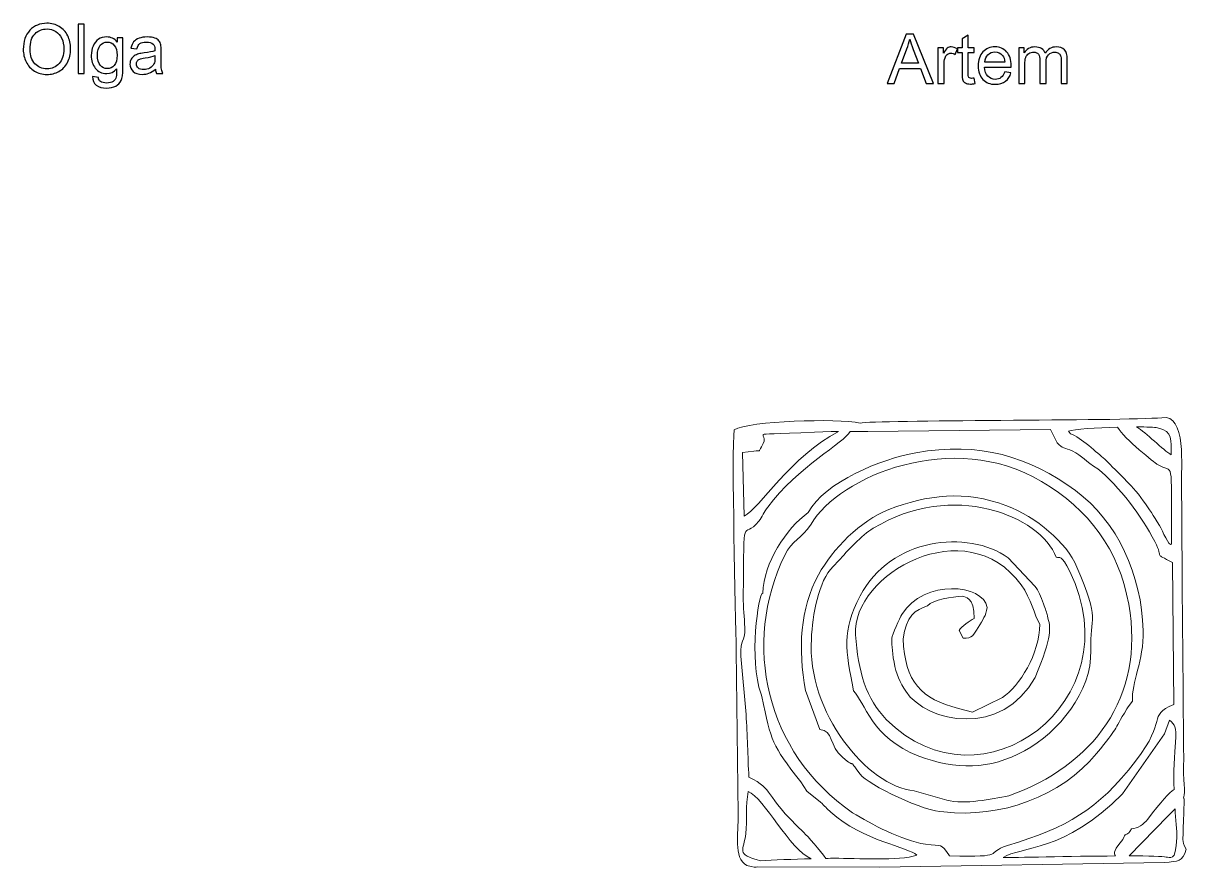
# Model space of a CAD drawing. Header units: millimetres. Extents: x -454 to -170, y -263 to 30.
# Drawn here: x -427.5 to -284.9, y -263.2 to -159.8 of the extents above; entities that cross this region are included whole.
import ezdxf

# ---------------------------------------------------------------- set-up
doc = ezdxf.new("R2010")
doc.units = ezdxf.units.MM
doc.header["$MEASUREMENT"] = 0
doc.layers.add('layer 1', color=7, linetype='Continuous')

msp = doc.modelspace()

# ---------------------------------------------------------------- linework, layer by layer
at = {"layer": 'layer 1', "color": 250}
for points, knots in [([(-427.4574, -162.9764), (-427.4574, -161.9716), (-427.1865, -161.1842), (-426.646, -160.6156), (-426.646, -160.6156), (-426.1055, -160.0469), (-425.4085, -159.7632), (-424.5533, -159.7632), (-424.5533, -159.7632), (-423.9931, -159.7632), (-423.4893, -159.8973), (-423.0392, -160.164), (-423.0392, -160.164), (-422.5905, -160.4307), (-422.2476, -160.8032), (-422.0119, -161.2816), (-422.0119, -161.2816), (-421.7762, -161.7586), (-421.6577, -162.3004), (-421.6577, -162.9058), (-421.6577, -162.9058), (-421.6577, -163.5196), (-421.7819, -164.07), (-422.0302, -164.554), (-422.0302, -164.554), (-422.2786, -165.0394), (-422.63, -165.4063), (-423.0843, -165.6547), (-423.0843, -165.6547), (-423.5401, -165.9044), (-424.0312, -166.0286), (-424.5576, -166.0286), (-424.5576, -166.0286), (-425.1291, -166.0286), (-425.6385, -165.8903), (-426.0886, -165.6151), (-426.0886, -165.6151), (-426.5374, -165.34), (-426.8788, -164.9646), (-427.1103, -164.4877), (-427.1103, -164.4877), (-427.3417, -164.0121), (-427.4574, -163.5083), (-427.4574, -162.9764)], [0, 0, 0, 0, 0.08333333, 0.08333333, 0.08333333, 0.08333333, 0.16666667, 0.16666667, 0.16666667, 0.16666667, 0.25, 0.25, 0.25, 0.25, 0.33333333, 0.33333333, 0.33333333, 0.33333333, 0.41666667, 0.41666667, 0.41666667, 0.41666667, 0.5, 0.5, 0.5, 0.5, 0.58333333, 0.58333333, 0.58333333, 0.58333333, 0.66666667, 0.66666667, 0.66666667, 0.66666667, 0.75, 0.75, 0.75, 0.75, 0.83333333, 0.83333333, 0.83333333, 0.83333333, 1, 1, 1, 1]), ([(-426.6277, -162.9905), (-426.6277, -163.72), (-426.4315, -164.2943), (-426.0392, -164.7134), (-426.0392, -164.7134), (-425.6469, -165.1325), (-425.1545, -165.3428), (-424.5618, -165.3428), (-424.5618, -165.3428), (-423.9578, -165.3428), (-423.4625, -165.1311), (-423.0716, -164.7078), (-423.0716, -164.7078), (-422.6822, -164.2845), (-422.4874, -163.6833), (-422.4874, -162.9044), (-422.4874, -162.9044), (-422.4874, -162.4119), (-422.5707, -161.9815), (-422.7372, -161.6146), (-422.7372, -161.6146), (-422.9037, -161.2477), (-423.1478, -160.9627), (-423.4682, -160.7609), (-423.4682, -160.7609), (-423.7899, -160.5591), (-424.1497, -160.4575), (-424.5491, -160.4575), (-424.5491, -160.4575), (-425.1164, -160.4575), (-425.6046, -160.6522), (-426.0138, -161.0417), (-426.0138, -161.0417), (-426.423, -161.4312), (-426.6277, -162.0803), (-426.6277, -162.9905)], [0, 0, 0, 0, 0.1, 0.1, 0.1, 0.1, 0.2, 0.2, 0.2, 0.2, 0.3, 0.3, 0.3, 0.3, 0.4, 0.4, 0.4, 0.4, 0.5, 0.5, 0.5, 0.5, 0.6, 0.6, 0.6, 0.6, 0.7, 0.7, 0.7, 0.7, 0.8, 0.8, 0.8, 0.8, 1, 1, 1, 1]), ([(-420.7362, -165.927), (-420.7362, -165.927), (-420.7362, -159.8648), (-420.7362, -159.8648), (-420.7362, -159.8648), (-420.7362, -159.8648), (-419.9912, -159.8648), (-419.9912, -159.8648), (-419.9912, -159.8648), (-419.9912, -159.8648), (-419.9912, -165.927), (-419.9912, -165.927), (-419.9912, -165.927), (-419.9912, -165.927), (-420.7362, -165.927), (-420.7362, -165.927)], [0, 0, 0, 0, 0.2, 0.2, 0.2, 0.2, 0.4, 0.4, 0.4, 0.4, 0.6, 0.6, 0.6, 0.6, 1, 1, 1, 1]), ([(-321.5655, -167.1462), (-321.5655, -167.1462), (-319.24, -161.084), (-319.24, -161.084), (-319.24, -161.084), (-319.24, -161.084), (-318.358, -161.084), (-318.358, -161.084), (-318.358, -161.084), (-318.358, -161.084), (-315.89, -167.1462), (-315.89, -167.1462), (-315.89, -167.1462), (-315.89, -167.1462), (-316.803, -167.1462), (-316.803, -167.1462), (-316.803, -167.1462), (-316.803, -167.1462), (-317.5043, -165.3089), (-317.5043, -165.3089), (-317.5043, -165.3089), (-317.5043, -165.3089), (-320.057, -165.3089), (-320.057, -165.3089), (-320.057, -165.3089), (-320.057, -165.3089), (-320.7146, -167.1462), (-320.7146, -167.1462), (-320.7146, -167.1462), (-320.7146, -167.1462), (-321.5655, -167.1462), (-321.5655, -167.1462)], [0, 0, 0, 0, 0.11111111, 0.11111111, 0.11111111, 0.11111111, 0.22222222, 0.22222222, 0.22222222, 0.22222222, 0.33333333, 0.33333333, 0.33333333, 0.33333333, 0.44444444, 0.44444444, 0.44444444, 0.44444444, 0.55555556, 0.55555556, 0.55555556, 0.55555556, 0.66666667, 0.66666667, 0.66666667, 0.66666667, 0.77777778, 0.77777778, 0.77777778, 0.77777778, 1, 1, 1, 1]), ([(-418.9752, -166.2911), (-418.9752, -166.2911), (-418.2555, -166.3927), (-418.2555, -166.3927), (-418.2555, -166.3927), (-418.2259, -166.6156), (-418.1412, -166.7779), (-418.0029, -166.8809), (-418.0029, -166.8809), (-417.8181, -167.0178), (-417.5655, -167.0869), (-417.2451, -167.0869), (-417.2451, -167.0869), (-416.9008, -167.0869), (-416.6341, -167.0178), (-416.4465, -166.8809), (-416.4465, -166.8809), (-416.2588, -166.744), (-416.1318, -166.5507), (-416.0655, -166.3038), (-416.0655, -166.3038), (-416.0274, -166.1528), (-416.009, -165.8353), (-416.0118, -165.3513), (-416.0118, -165.3513), (-416.3378, -165.7351), (-416.7428, -165.927), (-417.2282, -165.927), (-417.2282, -165.927), (-417.8322, -165.927), (-418.3007, -165.7097), (-418.6309, -165.2737), (-418.6309, -165.2737), (-418.9625, -164.839), (-419.1276, -164.3169), (-419.1276, -163.7087), (-419.1276, -163.7087), (-419.1276, -163.2896), (-419.0514, -162.903), (-418.9004, -162.5488), (-418.9004, -162.5488), (-418.7494, -162.1946), (-418.5293, -161.9223), (-418.2414, -161.7289), (-418.2414, -161.7289), (-417.9535, -161.5356), (-417.6149, -161.4396), (-417.2254, -161.4396), (-417.2254, -161.4396), (-416.7075, -161.4396), (-416.2799, -161.6513), (-415.9441, -162.0747), (-415.9441, -162.0747), (-415.9441, -162.0747), (-415.9441, -161.5328), (-415.9441, -161.5328), (-415.9441, -161.5328), (-415.9441, -161.5328), (-415.2583, -161.5328), (-415.2583, -161.5328), (-415.2583, -161.5328), (-415.2583, -161.5328), (-415.2583, -165.3273), (-415.2583, -165.3273), (-415.2583, -165.3273), (-415.2583, -166.0117), (-415.3274, -166.4957), (-415.4671, -166.7807), (-415.4671, -166.7807), (-415.6054, -167.0658), (-415.827, -167.2915), (-416.1275, -167.4567), (-416.1275, -167.4567), (-416.4295, -167.6218), (-416.8006, -167.705), (-417.2409, -167.705), (-417.2409, -167.705), (-417.7644, -167.705), (-418.1864, -167.5879), (-418.5081, -167.3522), (-418.5081, -167.3522), (-418.8312, -167.118), (-418.9865, -166.7638), (-418.9752, -166.2911)], [0, 0, 0, 0, 0.04545455, 0.04545455, 0.04545455, 0.04545455, 0.09090909, 0.09090909, 0.09090909, 0.09090909, 0.13636364, 0.13636364, 0.13636364, 0.13636364, 0.18181818, 0.18181818, 0.18181818, 0.18181818, 0.22727273, 0.22727273, 0.22727273, 0.22727273, 0.27272727, 0.27272727, 0.27272727, 0.27272727, 0.31818182, 0.31818182, 0.31818182, 0.31818182, 0.36363636, 0.36363636, 0.36363636, 0.36363636, 0.40909091, 0.40909091, 0.40909091, 0.40909091, 0.45454545, 0.45454545, 0.45454545, 0.45454545, 0.5, 0.5, 0.5, 0.5, 0.54545455, 0.54545455, 0.54545455, 0.54545455, 0.59090909, 0.59090909, 0.59090909, 0.59090909, 0.63636364, 0.63636364, 0.63636364, 0.63636364, 0.68181818, 0.68181818, 0.68181818, 0.68181818, 0.72727273, 0.72727273, 0.72727273, 0.72727273, 0.77272727, 0.77272727, 0.77272727, 0.77272727, 0.81818182, 0.81818182, 0.81818182, 0.81818182, 0.86363636, 0.86363636, 0.86363636, 0.86363636, 0.90909091, 0.90909091, 0.90909091, 0.90909091, 1, 1, 1, 1]), ([(-418.3656, -163.6551), (-418.3656, -164.2294), (-418.2513, -164.6485), (-418.0227, -164.9124), (-418.0227, -164.9124), (-417.7927, -165.1763), (-417.5062, -165.3089), (-417.1619, -165.3089), (-417.1619, -165.3089), (-416.819, -165.3089), (-416.5325, -165.1777), (-416.2997, -164.9152), (-416.2997, -164.9152), (-416.0683, -164.6528), (-415.9526, -164.2407), (-415.9526, -163.6791), (-415.9526, -163.6791), (-415.9526, -163.1429), (-416.0725, -162.7379), (-416.311, -162.4655), (-416.311, -162.4655), (-416.5495, -162.1932), (-416.8373, -162.0577), (-417.1732, -162.0577), (-417.1732, -162.0577), (-417.5048, -162.0577), (-417.7856, -162.1918), (-418.0184, -162.4599), (-418.0184, -162.4599), (-418.2499, -162.728), (-418.3656, -163.1259), (-418.3656, -163.6551)], [0, 0, 0, 0, 0.11111111, 0.11111111, 0.11111111, 0.11111111, 0.22222222, 0.22222222, 0.22222222, 0.22222222, 0.33333333, 0.33333333, 0.33333333, 0.33333333, 0.44444444, 0.44444444, 0.44444444, 0.44444444, 0.55555556, 0.55555556, 0.55555556, 0.55555556, 0.66666667, 0.66666667, 0.66666667, 0.66666667, 0.77777778, 0.77777778, 0.77777778, 0.77777778, 1, 1, 1, 1]), ([(-411.2592, -165.3767), (-411.5358, -165.6123), (-411.8025, -165.7774), (-412.0579, -165.8748), (-412.0579, -165.8748), (-412.3133, -165.9722), (-412.587, -166.0201), (-412.8806, -166.0201), (-412.8806, -166.0201), (-413.3632, -166.0201), (-413.7343, -165.903), (-413.9939, -165.6674), (-413.9939, -165.6674), (-414.2536, -165.4331), (-414.3834, -165.1325), (-414.3834, -164.7671), (-414.3834, -164.7671), (-414.3834, -164.5526), (-414.334, -164.3564), (-414.2366, -164.1786), (-414.2366, -164.1786), (-414.1379, -164.0008), (-414.0095, -163.8597), (-413.8514, -163.7525), (-413.8514, -163.7525), (-413.692, -163.6452), (-413.5142, -163.5634), (-413.3152, -163.5083), (-413.3152, -163.5083), (-413.1684, -163.4702), (-412.9469, -163.4336), (-412.652, -163.3969), (-412.652, -163.3969), (-412.0508, -163.3263), (-411.6063, -163.2402), (-411.3227, -163.1415), (-411.3227, -163.1415), (-411.3199, -163.0399), (-411.3185, -162.9749), (-411.3185, -162.9481), (-411.3185, -162.9481), (-411.3185, -162.6462), (-411.389, -162.4331), (-411.5301, -162.3089), (-411.5301, -162.3089), (-411.7206, -162.141), (-412.0043, -162.0577), (-412.3796, -162.0577), (-412.3796, -162.0577), (-412.731, -162.0577), (-412.9906, -162.1198), (-413.1571, -162.2426), (-413.1571, -162.2426), (-413.3251, -162.3653), (-413.4478, -162.5827), (-413.5283, -162.8959), (-413.5283, -162.8959), (-413.5283, -162.8959), (-414.2564, -162.7943), (-414.2564, -162.7943), (-414.2564, -162.7943), (-414.1901, -162.4825), (-414.0814, -162.2299), (-413.929, -162.038), (-413.929, -162.038), (-413.7766, -161.8461), (-413.5565, -161.6993), (-413.2686, -161.5949), (-413.2686, -161.5949), (-412.9822, -161.4919), (-412.6477, -161.4396), (-412.2695, -161.4396), (-412.2695, -161.4396), (-411.8942, -161.4396), (-411.588, -161.4834), (-411.3523, -161.5723), (-411.3523, -161.5723), (-411.1181, -161.6612), (-410.9445, -161.7713), (-410.8344, -161.9053), (-410.8344, -161.9053), (-410.7244, -162.0394), (-410.6468, -162.2087), (-410.6016, -162.4133), (-410.6016, -162.4133), (-410.5776, -162.5403), (-410.5649, -162.7689), (-410.5649, -163.0977), (-410.5649, -163.0977), (-410.5649, -163.0977), (-410.5649, -164.0855), (-410.5649, -164.0855), (-410.5649, -164.0855), (-410.5649, -164.7755), (-410.5494, -165.2116), (-410.5184, -165.3964), (-410.5184, -165.3964), (-410.4887, -165.5813), (-410.4266, -165.7577), (-410.3363, -165.927), (-410.3363, -165.927), (-410.3363, -165.927), (-411.1153, -165.927), (-411.1153, -165.927), (-411.1153, -165.927), (-411.19, -165.7704), (-411.238, -165.5869), (-411.2592, -165.3767)], [0, 0, 0, 0, 0.03571429, 0.03571429, 0.03571429, 0.03571429, 0.07142857, 0.07142857, 0.07142857, 0.07142857, 0.10714286, 0.10714286, 0.10714286, 0.10714286, 0.14285714, 0.14285714, 0.14285714, 0.14285714, 0.17857143, 0.17857143, 0.17857143, 0.17857143, 0.21428571, 0.21428571, 0.21428571, 0.21428571, 0.25, 0.25, 0.25, 0.25, 0.28571429, 0.28571429, 0.28571429, 0.28571429, 0.32142857, 0.32142857, 0.32142857, 0.32142857, 0.35714286, 0.35714286, 0.35714286, 0.35714286, 0.39285714, 0.39285714, 0.39285714, 0.39285714, 0.42857143, 0.42857143, 0.42857143, 0.42857143, 0.46428571, 0.46428571, 0.46428571, 0.46428571, 0.5, 0.5, 0.5, 0.5, 0.53571429, 0.53571429, 0.53571429, 0.53571429, 0.57142857, 0.57142857, 0.57142857, 0.57142857, 0.60714286, 0.60714286, 0.60714286, 0.60714286, 0.64285714, 0.64285714, 0.64285714, 0.64285714, 0.67857143, 0.67857143, 0.67857143, 0.67857143, 0.71428571, 0.71428571, 0.71428571, 0.71428571, 0.75, 0.75, 0.75, 0.75, 0.78571429, 0.78571429, 0.78571429, 0.78571429, 0.82142857, 0.82142857, 0.82142857, 0.82142857, 0.85714286, 0.85714286, 0.85714286, 0.85714286, 0.89285714, 0.89285714, 0.89285714, 0.89285714, 0.92857143, 0.92857143, 0.92857143, 0.92857143, 1, 1, 1, 1]), ([(-319.8214, -164.657), (-319.8214, -164.657), (-317.7555, -164.657), (-317.7555, -164.657), (-317.7555, -164.657), (-317.7555, -164.657), (-318.3877, -162.9764), (-318.3877, -162.9764), (-318.3877, -162.9764), (-318.5782, -162.4655), (-318.7221, -162.0436), (-318.8223, -161.7106), (-318.8223, -161.7106), (-318.9055, -162.1057), (-319.017, -162.4937), (-319.1567, -162.8776), (-319.1567, -162.8776), (-319.1567, -162.8776), (-319.8214, -164.657), (-319.8214, -164.657)], [0, 0, 0, 0, 0.16666667, 0.16666667, 0.16666667, 0.16666667, 0.33333333, 0.33333333, 0.33333333, 0.33333333, 0.5, 0.5, 0.5, 0.5, 0.66666667, 0.66666667, 0.66666667, 0.66666667, 1, 1, 1, 1]), ([(-310.9102, -166.4816), (-310.9102, -166.4816), (-310.8086, -167.1391), (-310.8086, -167.1391), (-310.8086, -167.1391), (-311.0174, -167.1829), (-311.2051, -167.2055), (-311.3688, -167.2055), (-311.3688, -167.2055), (-311.6383, -167.2055), (-311.8471, -167.1631), (-311.9967, -167.0771), (-311.9967, -167.0771), (-312.1449, -166.991), (-312.2493, -166.8795), (-312.31, -166.7398), (-312.31, -166.7398), (-312.3707, -166.6001), (-312.4003, -166.3066), (-312.4003, -165.8593), (-312.4003, -165.8593), (-312.4003, -165.8593), (-312.4003, -163.3277), (-312.4003, -163.3277), (-312.4003, -163.3277), (-312.4003, -163.3277), (-312.9506, -163.3277), (-312.9506, -163.3277), (-312.9506, -163.3277), (-312.9506, -163.3277), (-312.9506, -162.752), (-312.9506, -162.752), (-312.9506, -162.752), (-312.9506, -162.752), (-312.4003, -162.752), (-312.4003, -162.752), (-312.4003, -162.752), (-312.4003, -162.752), (-312.4003, -161.6654), (-312.4003, -161.6654), (-312.4003, -161.6654), (-312.4003, -161.6654), (-311.6552, -161.2181), (-311.6552, -161.2181), (-311.6552, -161.2181), (-311.6552, -161.2181), (-311.6552, -162.752), (-311.6552, -162.752), (-311.6552, -162.752), (-311.6552, -162.752), (-310.9102, -162.752), (-310.9102, -162.752), (-310.9102, -162.752), (-310.9102, -162.752), (-310.9102, -163.3277), (-310.9102, -163.3277), (-310.9102, -163.3277), (-310.9102, -163.3277), (-311.6552, -163.3277), (-311.6552, -163.3277), (-311.6552, -163.3277), (-311.6552, -163.3277), (-311.6552, -165.9016), (-311.6552, -165.9016), (-311.6552, -165.9016), (-311.6552, -166.1147), (-311.6425, -166.2516), (-311.6157, -166.3122), (-311.6157, -166.3122), (-311.5903, -166.3729), (-311.548, -166.4209), (-311.4887, -166.4576), (-311.4887, -166.4576), (-311.4294, -166.4929), (-311.3448, -166.5112), (-311.2347, -166.5112), (-311.2347, -166.5112), (-311.1529, -166.5112), (-311.0442, -166.5013), (-310.9102, -166.4816)], [0, 0, 0, 0, 0.04761905, 0.04761905, 0.04761905, 0.04761905, 0.0952381, 0.0952381, 0.0952381, 0.0952381, 0.14285714, 0.14285714, 0.14285714, 0.14285714, 0.19047619, 0.19047619, 0.19047619, 0.19047619, 0.23809524, 0.23809524, 0.23809524, 0.23809524, 0.28571429, 0.28571429, 0.28571429, 0.28571429, 0.33333333, 0.33333333, 0.33333333, 0.33333333, 0.38095238, 0.38095238, 0.38095238, 0.38095238, 0.42857143, 0.42857143, 0.42857143, 0.42857143, 0.47619048, 0.47619048, 0.47619048, 0.47619048, 0.52380952, 0.52380952, 0.52380952, 0.52380952, 0.57142857, 0.57142857, 0.57142857, 0.57142857, 0.61904762, 0.61904762, 0.61904762, 0.61904762, 0.66666667, 0.66666667, 0.66666667, 0.66666667, 0.71428571, 0.71428571, 0.71428571, 0.71428571, 0.76190476, 0.76190476, 0.76190476, 0.76190476, 0.80952381, 0.80952381, 0.80952381, 0.80952381, 0.85714286, 0.85714286, 0.85714286, 0.85714286, 0.9047619, 0.9047619, 0.9047619, 0.9047619, 1, 1, 1, 1]), ([(-411.3185, -163.7257), (-411.5894, -163.8357), (-411.9958, -163.9289), (-412.5377, -164.0051), (-412.5377, -164.0051), (-412.8453, -164.0488), (-413.0626, -164.0982), (-413.1896, -164.1532), (-413.1896, -164.1532), (-413.3166, -164.2083), (-413.414, -164.2887), (-413.4831, -164.3931), (-413.4831, -164.3931), (-413.5523, -164.4989), (-413.5875, -164.6161), (-413.5875, -164.7459), (-413.5875, -164.7459), (-413.5875, -164.942), (-413.5127, -165.1071), (-413.3618, -165.2384), (-413.3618, -165.2384), (-413.2108, -165.3696), (-412.9906, -165.4359), (-412.7013, -165.4359), (-412.7013, -165.4359), (-412.4149, -165.4359), (-412.1595, -165.3738), (-411.9351, -165.2483), (-411.9351, -165.2483), (-411.7122, -165.1241), (-411.5471, -164.9533), (-411.4426, -164.7374), (-411.4426, -164.7374), (-411.3622, -164.5695), (-411.3227, -164.3226), (-411.3227, -163.9966), (-411.3227, -163.9966), (-411.3227, -163.9966), (-411.3185, -163.7257), (-411.3185, -163.7257)], [0, 0, 0, 0, 0.09090909, 0.09090909, 0.09090909, 0.09090909, 0.18181818, 0.18181818, 0.18181818, 0.18181818, 0.27272727, 0.27272727, 0.27272727, 0.27272727, 0.36363636, 0.36363636, 0.36363636, 0.36363636, 0.45454545, 0.45454545, 0.45454545, 0.45454545, 0.54545455, 0.54545455, 0.54545455, 0.54545455, 0.63636364, 0.63636364, 0.63636364, 0.63636364, 0.72727273, 0.72727273, 0.72727273, 0.72727273, 0.81818182, 0.81818182, 0.81818182, 0.81818182, 1, 1, 1, 1]), ([(-315.3552, -167.1462), (-315.3552, -167.1462), (-315.3552, -162.752), (-315.3552, -162.752), (-315.3552, -162.752), (-315.3552, -162.752), (-314.6863, -162.752), (-314.6863, -162.752), (-314.6863, -162.752), (-314.6863, -162.752), (-314.6863, -163.4251), (-314.6863, -163.4251), (-314.6863, -163.4251), (-314.5156, -163.1132), (-314.3575, -162.9072), (-314.2122, -162.8084), (-314.2122, -162.8084), (-314.0668, -162.7082), (-313.9074, -162.6588), (-313.7338, -162.6588), (-313.7338, -162.6588), (-313.4826, -162.6588), (-313.2272, -162.7379), (-312.9676, -162.8945), (-312.9676, -162.8945), (-312.9676, -162.8945), (-313.2328, -163.5817), (-313.2328, -163.5817), (-313.2328, -163.5817), (-313.4135, -163.4801), (-313.5941, -163.4293), (-313.7747, -163.4293), (-313.7747, -163.4293), (-313.937, -163.4293), (-314.0823, -163.4787), (-314.2107, -163.5761), (-314.2107, -163.5761), (-314.3392, -163.6734), (-314.4309, -163.8089), (-314.4859, -163.9825), (-314.4859, -163.9825), (-314.5692, -164.2464), (-314.6101, -164.5356), (-314.6101, -164.8503), (-314.6101, -164.8503), (-314.6101, -164.8503), (-314.6101, -167.1462), (-314.6101, -167.1462), (-314.6101, -167.1462), (-314.6101, -167.1462), (-315.3552, -167.1462), (-315.3552, -167.1462)], [0, 0, 0, 0, 0.07142857, 0.07142857, 0.07142857, 0.07142857, 0.14285714, 0.14285714, 0.14285714, 0.14285714, 0.21428571, 0.21428571, 0.21428571, 0.21428571, 0.28571429, 0.28571429, 0.28571429, 0.28571429, 0.35714286, 0.35714286, 0.35714286, 0.35714286, 0.42857143, 0.42857143, 0.42857143, 0.42857143, 0.5, 0.5, 0.5, 0.5, 0.57142857, 0.57142857, 0.57142857, 0.57142857, 0.64285714, 0.64285714, 0.64285714, 0.64285714, 0.71428571, 0.71428571, 0.71428571, 0.71428571, 0.78571429, 0.78571429, 0.78571429, 0.78571429, 0.85714286, 0.85714286, 0.85714286, 0.85714286, 1, 1, 1, 1]), ([(-307.1778, -165.7238), (-307.1778, -165.7238), (-306.4073, -165.8254), (-306.4073, -165.8254), (-306.4073, -165.8254), (-306.5273, -166.2727), (-306.7516, -166.6213), (-307.079, -166.8682), (-307.079, -166.8682), (-307.4064, -167.1152), (-307.8241, -167.2393), (-308.3335, -167.2393), (-308.3335, -167.2393), (-308.9741, -167.2393), (-309.4821, -167.0418), (-309.8575, -166.6467), (-309.8575, -166.6467), (-310.2329, -166.253), (-310.4205, -165.6984), (-310.4205, -164.9858), (-310.4205, -164.9858), (-310.4205, -164.2492), (-310.2314, -163.6763), (-309.8519, -163.2699), (-309.8519, -163.2699), (-309.4723, -162.862), (-308.9798, -162.6588), (-308.3744, -162.6588), (-308.3744, -162.6588), (-307.7888, -162.6588), (-307.3104, -162.8578), (-306.9393, -163.2572), (-306.9393, -163.2572), (-306.5682, -163.6565), (-306.3819, -164.2181), (-306.3819, -164.942), (-306.3819, -164.942), (-306.3819, -164.9858), (-306.3833, -165.0521), (-306.3861, -165.1396), (-306.3861, -165.1396), (-306.3861, -165.1396), (-309.6585, -165.1396), (-309.6585, -165.1396), (-309.6585, -165.1396), (-309.6303, -165.6208), (-309.4948, -165.9905), (-309.2493, -166.2459), (-309.2493, -166.2459), (-309.0052, -166.5013), (-308.699, -166.6297), (-308.3335, -166.6297), (-308.3335, -166.6297), (-308.0611, -166.6297), (-307.8283, -166.5578), (-307.6364, -166.4138), (-307.6364, -166.4138), (-307.4431, -166.2699), (-307.2907, -166.0399), (-307.1778, -165.7238)], [0, 0, 0, 0, 0.0625, 0.0625, 0.0625, 0.0625, 0.125, 0.125, 0.125, 0.125, 0.1875, 0.1875, 0.1875, 0.1875, 0.25, 0.25, 0.25, 0.25, 0.3125, 0.3125, 0.3125, 0.3125, 0.375, 0.375, 0.375, 0.375, 0.4375, 0.4375, 0.4375, 0.4375, 0.5, 0.5, 0.5, 0.5, 0.5625, 0.5625, 0.5625, 0.5625, 0.625, 0.625, 0.625, 0.625, 0.6875, 0.6875, 0.6875, 0.6875, 0.75, 0.75, 0.75, 0.75, 0.8125, 0.8125, 0.8125, 0.8125, 0.875, 0.875, 0.875, 0.875, 1, 1, 1, 1]), ([(-309.6162, -164.53), (-309.6162, -164.53), (-307.1693, -164.53), (-307.1693, -164.53), (-307.1693, -164.53), (-307.2018, -164.1603), (-307.2963, -163.8837), (-307.4501, -163.6988), (-307.4501, -163.6988), (-307.6858, -163.4124), (-307.9934, -163.2685), (-308.3702, -163.2685), (-308.3702, -163.2685), (-308.7117, -163.2685), (-308.9981, -163.3828), (-309.231, -163.6114), (-309.231, -163.6114), (-309.4624, -163.84), (-309.5908, -164.1462), (-309.6162, -164.53)], [0, 0, 0, 0, 0.16666667, 0.16666667, 0.16666667, 0.16666667, 0.33333333, 0.33333333, 0.33333333, 0.33333333, 0.5, 0.5, 0.5, 0.5, 0.66666667, 0.66666667, 0.66666667, 0.66666667, 1, 1, 1, 1]), ([(-305.4661, -167.1462), (-305.4661, -167.1462), (-305.4661, -162.752), (-305.4661, -162.752), (-305.4661, -162.752), (-305.4661, -162.752), (-304.7972, -162.752), (-304.7972, -162.752), (-304.7972, -162.752), (-304.7972, -162.752), (-304.7972, -163.3729), (-304.7972, -163.3729), (-304.7972, -163.3729), (-304.6604, -163.1584), (-304.4769, -162.9848), (-304.2483, -162.855), (-304.2483, -162.855), (-304.0197, -162.7238), (-303.7601, -162.6588), (-303.468, -162.6588), (-303.468, -162.6588), (-303.1434, -162.6588), (-302.8767, -162.7266), (-302.6693, -162.8606), (-302.6693, -162.8606), (-302.4618, -162.9961), (-302.3151, -163.1838), (-302.2304, -163.4265), (-302.2304, -163.4265), (-301.8805, -162.9143), (-301.4275, -162.6588), (-300.8687, -162.6588), (-300.8687, -162.6588), (-300.4312, -162.6588), (-300.094, -162.7788), (-299.8597, -163.0201), (-299.8597, -163.0201), (-299.6241, -163.2614), (-299.5055, -163.6325), (-299.5055, -164.1335), (-299.5055, -164.1335), (-299.5055, -164.1335), (-299.5055, -167.1462), (-299.5055, -167.1462), (-299.5055, -167.1462), (-299.5055, -167.1462), (-300.2506, -167.1462), (-300.2506, -167.1462), (-300.2506, -167.1462), (-300.2506, -167.1462), (-300.2506, -164.3804), (-300.2506, -164.3804), (-300.2506, -164.3804), (-300.2506, -164.0841), (-300.276, -163.8696), (-300.324, -163.7384), (-300.324, -163.7384), (-300.372, -163.6071), (-300.4595, -163.5027), (-300.5879, -163.4223), (-300.5879, -163.4223), (-300.7149, -163.3418), (-300.8644, -163.3023), (-301.0352, -163.3023), (-301.0352, -163.3023), (-301.3456, -163.3023), (-301.6025, -163.4053), (-301.8071, -163.6099), (-301.8071, -163.6099), (-302.0117, -163.816), (-302.1133, -164.1448), (-302.1133, -164.5963), (-302.1133, -164.5963), (-302.1133, -164.5963), (-302.1133, -167.1462), (-302.1133, -167.1462), (-302.1133, -167.1462), (-302.1133, -167.1462), (-302.8584, -167.1462), (-302.8584, -167.1462), (-302.8584, -167.1462), (-302.8584, -167.1462), (-302.8584, -164.2943), (-302.8584, -164.2943), (-302.8584, -164.2943), (-302.8584, -163.9641), (-302.919, -163.7158), (-303.0404, -163.5507), (-303.0404, -163.5507), (-303.1617, -163.3856), (-303.3607, -163.3023), (-303.6359, -163.3023), (-303.6359, -163.3023), (-303.8447, -163.3023), (-304.038, -163.3574), (-304.2158, -163.4674), (-304.2158, -163.4674), (-304.3936, -163.5775), (-304.5221, -163.7384), (-304.6025, -163.9514), (-304.6025, -163.9514), (-304.6815, -164.1631), (-304.721, -164.4693), (-304.721, -164.8687), (-304.721, -164.8687), (-304.721, -164.8687), (-304.721, -167.1462), (-304.721, -167.1462), (-304.721, -167.1462), (-304.721, -167.1462), (-305.4661, -167.1462), (-305.4661, -167.1462)], [0, 0, 0, 0, 0.03448276, 0.03448276, 0.03448276, 0.03448276, 0.06896552, 0.06896552, 0.06896552, 0.06896552, 0.10344828, 0.10344828, 0.10344828, 0.10344828, 0.13793103, 0.13793103, 0.13793103, 0.13793103, 0.17241379, 0.17241379, 0.17241379, 0.17241379, 0.20689655, 0.20689655, 0.20689655, 0.20689655, 0.24137931, 0.24137931, 0.24137931, 0.24137931, 0.27586207, 0.27586207, 0.27586207, 0.27586207, 0.31034483, 0.31034483, 0.31034483, 0.31034483, 0.34482759, 0.34482759, 0.34482759, 0.34482759, 0.37931034, 0.37931034, 0.37931034, 0.37931034, 0.4137931, 0.4137931, 0.4137931, 0.4137931, 0.44827586, 0.44827586, 0.44827586, 0.44827586, 0.48275862, 0.48275862, 0.48275862, 0.48275862, 0.51724138, 0.51724138, 0.51724138, 0.51724138, 0.55172414, 0.55172414, 0.55172414, 0.55172414, 0.5862069, 0.5862069, 0.5862069, 0.5862069, 0.62068966, 0.62068966, 0.62068966, 0.62068966, 0.65517241, 0.65517241, 0.65517241, 0.65517241, 0.68965517, 0.68965517, 0.68965517, 0.68965517, 0.72413793, 0.72413793, 0.72413793, 0.72413793, 0.75862069, 0.75862069, 0.75862069, 0.75862069, 0.79310345, 0.79310345, 0.79310345, 0.79310345, 0.82758621, 0.82758621, 0.82758621, 0.82758621, 0.86206897, 0.86206897, 0.86206897, 0.86206897, 0.89655172, 0.89655172, 0.89655172, 0.89655172, 0.93103448, 0.93103448, 0.93103448, 0.93103448, 1, 1, 1, 1])]:
    msp.add_open_spline(points, degree=3, knots=knots, dxfattribs=at)
at = {"layer": 'layer 1', "color": 250, "lineweight": 9}
for points, knots in [([(-285.2565, -254.6446), (-284.9259, -253.8208), (-285.3741, -252.6922), (-285.2433, -249.812), (-285.2433, -249.812), (-285.2988, -242.3556), (-285.3768, -234.9047), (-285.4347, -227.4525), (-285.4347, -227.4525), (-285.4632, -223.7964), (-285.4436, -220.1451), (-285.5168, -216.5487), (-285.5168, -216.5487), (-285.5631, -214.2739), (-284.8708, -207.472), (-287.9272, -208.0812), (-287.9272, -208.0812), (-292.9688, -208.4825), (-323.196, -208.3247), (-324.8973, -208.7477), (-324.8973, -208.7477), (-327.7557, -208.1203), (-338.4748, -208.4694), (-340.3439, -209.5551), (-340.3439, -209.5551), (-340.6597, -212.239), (-340.1563, -232.2375), (-340.0922, -236.6027), (-340.0922, -236.6027), (-340.0922, -236.6027), (-339.8453, -256.6626), (-339.8453, -256.6626), (-339.8453, -256.6626), (-339.7807, -259.0417), (-340.4872, -261.9304), (-338.7957, -262.9194), (-338.7957, -262.9194), (-337.9297, -263.0928), (-337.6778, -263.1991), (-337.5009, -263.105)], [0, 0, 0, 0, 0.09090909, 0.09090909, 0.09090909, 0.09090909, 0.18181818, 0.18181818, 0.18181818, 0.18181818, 0.27272727, 0.27272727, 0.27272727, 0.27272727, 0.36363636, 0.36363636, 0.36363636, 0.36363636, 0.45454545, 0.45454545, 0.45454545, 0.45454545, 0.54545455, 0.54545455, 0.54545455, 0.54545455, 0.63636364, 0.63636364, 0.63636364, 0.63636364, 0.72727273, 0.72727273, 0.72727273, 0.72727273, 0.81818182, 0.81818182, 0.81818182, 0.81818182, 1, 1, 1, 1]), ([(-327.5315, -209.7538), (-333.4396, -212.8253), (-337.195, -219.1838), (-339.1159, -220.1245), (-339.1159, -220.1245), (-339.1159, -220.1245), (-339.3224, -212.3196), (-339.3224, -212.3196), (-339.3224, -212.3196), (-339.3224, -212.3196), (-337.9158, -212.1593), (-337.9158, -212.1593), (-337.9158, -212.1593), (-337.0354, -212.0182), (-337.4313, -212.3583), (-336.9692, -211.638), (-336.9692, -211.638), (-335.5167, -209.3737), (-340.4335, -210.4394), (-328.4281, -209.7482), (-328.4281, -209.7482), (-328.4281, -209.7482), (-327.5316, -209.7539), (-327.5316, -209.7539)], [0, 0, 0, 0, 0.14285714, 0.14285714, 0.14285714, 0.14285714, 0.28571429, 0.28571429, 0.28571429, 0.28571429, 0.42857143, 0.42857143, 0.42857143, 0.42857143, 0.57142857, 0.57142857, 0.57142857, 0.57142857, 0.71428571, 0.71428571, 0.71428571, 0.71428571, 1, 1, 1, 1]), ([(-326.1138, -209.7628), (-326.1138, -209.7628), (-323.9626, -209.7763), (-323.9626, -209.7763), (-323.9626, -209.7763), (-323.9626, -209.7763), (-301.5633, -209.5116), (-301.5633, -209.5116), (-301.5633, -209.5116), (-301.5633, -209.5116), (-300.7322, -211.1737), (-300.7322, -211.1737), (-300.7322, -211.1737), (-300.142, -211.9011), (-299.7557, -211.7486), (-298.905, -212.1422), (-298.905, -212.1422), (-297.5836, -212.7537), (-297.3872, -213.4349), (-295.7476, -214.3344), (-295.7476, -214.3344), (-293.1911, -216.4685), (-290.3262, -220.1803), (-288.7883, -223.2278), (-288.7883, -223.2278), (-287.5887, -225.6051), (-289.0434, -224.5084), (-286.5974, -225.8161), (-286.5974, -225.8161), (-286.5974, -225.8161), (-286.4503, -243.1918), (-286.4503, -243.1918), (-286.4503, -243.1918), (-289.8449, -244.7261), (-287.0805, -244.9082), (-291.1398, -250.1371), (-291.1398, -250.1371), (-295.8788, -256.2416), (-299.4432, -258.188), (-306.8364, -260.4914), (-306.8364, -260.4914), (-309.7587, -261.4019), (-306.6945, -261.9496), (-313.9284, -261.7443), (-313.9284, -261.7443), (-315.1517, -260.0272), (-314.7152, -260.6701), (-316.8876, -260.3245), (-316.8876, -260.3245), (-319.8366, -259.8555), (-323.5336, -257.8568), (-325.8364, -256.4682), (-325.8364, -256.4682), (-336.5546, -249.0582), (-339.3958, -235.7234), (-334.1399, -224.9153), (-334.1399, -224.9153), (-333.2442, -223.0736), (-332.0831, -222.8955), (-330.9173, -221.1274)], [0, 0, 0, 0, 0.0625, 0.0625, 0.0625, 0.0625, 0.125, 0.125, 0.125, 0.125, 0.1875, 0.1875, 0.1875, 0.1875, 0.25, 0.25, 0.25, 0.25, 0.3125, 0.3125, 0.3125, 0.3125, 0.375, 0.375, 0.375, 0.375, 0.4375, 0.4375, 0.4375, 0.4375, 0.5, 0.5, 0.5, 0.5, 0.5625, 0.5625, 0.5625, 0.5625, 0.625, 0.625, 0.625, 0.625, 0.6875, 0.6875, 0.6875, 0.6875, 0.75, 0.75, 0.75, 0.75, 0.8125, 0.8125, 0.8125, 0.8125, 0.875, 0.875, 0.875, 0.875, 1, 1, 1, 1]), ([(-330.9173, -221.1274), (-327.4971, -215.2267), (-313.5153, -209.428), (-302.6597, -215.878), (-302.6597, -215.878), (-296.8353, -219.3385), (-293.1761, -224.2369), (-291.9831, -230.914), (-291.9831, -230.914), (-289.9282, -242.4155), (-296.413, -250.7194), (-306.6708, -254.3936), (-306.6708, -254.3936), (-308.8789, -254.7666), (-312.0408, -255.5119), (-314.2838, -254.9219)], [0, 0, 0, 0, 0.2, 0.2, 0.2, 0.2, 0.4, 0.4, 0.4, 0.4, 0.6, 0.6, 0.6, 0.6, 1, 1, 1, 1]), ([(-293.3526, -209.2333), (-292.5441, -210.6529), (-288.6653, -213.675), (-288.5185, -213.7665), (-288.5185, -213.7665), (-286.3133, -215.1415), (-286.8609, -212.2475), (-286.7249, -223.5673), (-286.7249, -223.5673), (-287.0881, -223.8936), (-287.7951, -221.98), (-288.2253, -221.2679), (-288.2253, -221.2679), (-288.9662, -220.0416), (-289.4284, -219.3027), (-290.1895, -218.2548), (-290.1895, -218.2548), (-291.8673, -215.9449), (-293.1331, -215.0455), (-294.912, -213.154), (-294.912, -213.154), (-295.8146, -212.4535), (-297.8751, -210.4646), (-299.1172, -210.0372), (-299.1172, -210.0372), (-299.1172, -210.0372), (-299.3739, -209.7248), (-299.3739, -209.7248), (-299.3739, -209.7248), (-298.6956, -209.4801), (-295.9431, -209.3026), (-293.3525, -209.2333)], [0, 0, 0, 0, 0.11111111, 0.11111111, 0.11111111, 0.11111111, 0.22222222, 0.22222222, 0.22222222, 0.22222222, 0.33333333, 0.33333333, 0.33333333, 0.33333333, 0.44444444, 0.44444444, 0.44444444, 0.44444444, 0.55555556, 0.55555556, 0.55555556, 0.55555556, 0.66666667, 0.66666667, 0.66666667, 0.66666667, 0.77777778, 0.77777778, 0.77777778, 0.77777778, 1, 1, 1, 1]), ([(-291.016, -209.2014), (-289.775, -209.2031), (-288.7945, -209.2414), (-288.4422, -209.3228), (-288.4422, -209.3228), (-286.4913, -209.7734), (-286.8162, -210.8043), (-286.764, -212.6323), (-286.764, -212.6323), (-287.7309, -212.0464), (-289.9124, -209.8854), (-291.016, -209.2014)], [0, 0, 0, 0, 0.25, 0.25, 0.25, 0.25, 0.5, 0.5, 0.5, 0.5, 1, 1, 1, 1]), ([(-329.1006, -262.0545), (-329.7563, -261.1011), (-331.3523, -259.3065), (-331.7946, -258.9047), (-331.7946, -258.9047), (-337.0142, -253.959), (-335.2792, -253.7493), (-338.5201, -252.0875), (-338.5201, -252.0875), (-338.6869, -249.574), (-338.68, -246.9086), (-338.8832, -244.4448), (-338.8832, -244.4448), (-338.8832, -244.4448), (-339.5185, -237.2918), (-339.5185, -237.2918), (-339.5185, -237.2918), (-339.6505, -235.0124), (-338.9704, -235.8017), (-339.0304, -233.7918), (-339.0304, -233.7918), (-339.0695, -232.481), (-339.2315, -231.4013), (-339.2172, -229.916), (-339.2172, -229.916), (-339.1116, -218.9271), (-339.3634, -223.3919), (-337.3098, -220.7301), (-337.3098, -220.7301), (-336.91, -220.2119), (-336.6711, -219.6142), (-336.2257, -219.0171), (-336.2257, -219.0171), (-332.5767, -214.1257), (-326.8145, -211.1116), (-326.1138, -209.7628)], [0, 0, 0, 0, 0.1, 0.1, 0.1, 0.1, 0.2, 0.2, 0.2, 0.2, 0.3, 0.3, 0.3, 0.3, 0.4, 0.4, 0.4, 0.4, 0.5, 0.5, 0.5, 0.5, 0.6, 0.6, 0.6, 0.6, 0.7, 0.7, 0.7, 0.7, 0.8, 0.8, 0.8, 0.8, 1, 1, 1, 1]), ([(-314.6561, -256.3436), (-307.6907, -257.2034), (-300.2127, -254.445), (-295.9489, -249.2253), (-295.9489, -249.2253), (-293.1072, -245.7465), (-294.0421, -246.7393), (-292.1991, -243.7297), (-292.1991, -243.7297), (-292.1526, -243.6538), (-292.0991, -243.5653), (-292.0516, -243.4931), (-292.0516, -243.4931), (-292.0516, -243.4931), (-291.5265, -242.8129), (-291.5265, -242.8129), (-291.5265, -242.8129), (-291.6662, -240.466), (-290.1161, -237.8843), (-290.2093, -234.1335), (-290.2093, -234.1335), (-290.3765, -227.398), (-293.3623, -220.7734), (-298.4867, -217.0115), (-298.4867, -217.0115), (-304.1555, -212.85), (-310.2721, -210.9597), (-318.0854, -212.3735), (-318.0854, -212.3735), (-322.3105, -213.138), (-329.2307, -215.9027), (-331.2627, -219.7084), (-331.2627, -219.7084), (-333.9839, -221.6241), (-336.6926, -225.8498), (-336.8367, -229.56)], [0, 0, 0, 0, 0.1, 0.1, 0.1, 0.1, 0.2, 0.2, 0.2, 0.2, 0.3, 0.3, 0.3, 0.3, 0.4, 0.4, 0.4, 0.4, 0.5, 0.5, 0.5, 0.5, 0.6, 0.6, 0.6, 0.6, 0.7, 0.7, 0.7, 0.7, 0.8, 0.8, 0.8, 0.8, 1, 1, 1, 1]), ([(-314.2838, -254.9219), (-314.2838, -254.9219), (-318.2588, -253.8009), (-318.2588, -253.8009), (-318.2588, -253.8009), (-324.0609, -253.1964), (-331.3921, -244.1968), (-330.8748, -235.1813), (-330.8748, -235.1813), (-330.7081, -232.2765), (-330.0402, -228.1043), (-328.2059, -226.2925), (-328.2059, -226.2925), (-328.2059, -226.2925), (-327.5021, -225.5768), (-327.5021, -225.5768), (-327.5021, -225.5768), (-326.5326, -224.4315), (-324.6853, -222.4572), (-323.3002, -221.6217), (-323.3002, -221.6217), (-313.5096, -215.7162), (-302.8569, -220.0745), (-300.8583, -225.167), (-300.8583, -225.167), (-300.43, -225.3104), (-300.282, -224.7291), (-299.2064, -226.9142), (-299.2064, -226.9142), (-291.3895, -242.7933), (-309.9932, -256.7823), (-321.6892, -245.0374), (-321.6892, -245.0374), (-324.1366, -242.5798), (-325.1739, -239.0861), (-325.456, -234.6841), (-325.456, -234.6841), (-325.9344, -227.2165), (-311.8527, -219.3282), (-305.1602, -228.5573), (-305.1602, -228.5573), (-303.903, -230.2911), (-303.5482, -232.1983), (-302.8885, -233.373), (-302.8885, -233.373), (-302.8759, -236.9501), (-305.3877, -241.0109), (-307.4604, -242.3502), (-307.4604, -242.3502), (-307.4604, -242.3502), (-311.1069, -244.1646), (-311.1069, -244.1646), (-311.1069, -244.1646), (-311.1069, -244.1646), (-312.8589, -243.6844), (-312.8589, -243.6844), (-312.8589, -243.6844), (-317.3466, -242.572), (-319.4244, -240.4221), (-319.6329, -235.1697)], [0, 0, 0, 0, 0.0625, 0.0625, 0.0625, 0.0625, 0.125, 0.125, 0.125, 0.125, 0.1875, 0.1875, 0.1875, 0.1875, 0.25, 0.25, 0.25, 0.25, 0.3125, 0.3125, 0.3125, 0.3125, 0.375, 0.375, 0.375, 0.375, 0.4375, 0.4375, 0.4375, 0.4375, 0.5, 0.5, 0.5, 0.5, 0.5625, 0.5625, 0.5625, 0.5625, 0.625, 0.625, 0.625, 0.625, 0.6875, 0.6875, 0.6875, 0.6875, 0.75, 0.75, 0.75, 0.75, 0.8125, 0.8125, 0.8125, 0.8125, 0.875, 0.875, 0.875, 0.875, 1, 1, 1, 1]), ([(-319.6329, -235.1697), (-319.2977, -232.4022), (-318.093, -231.5747), (-316.6445, -231.1245), (-316.6445, -231.1245), (-315.9404, -230.3293), (-313.6325, -230.0543), (-312.3347, -229.9463), (-312.3347, -229.9463), (-312.077, -230.0684), (-310.8915, -229.9488), (-310.93, -232.6583), (-310.93, -232.6583), (-311.4793, -232.9701), (-312.4792, -233.6576), (-312.7629, -234.1392), (-312.7629, -234.1392), (-312.7629, -234.1392), (-312.2678, -235.0898), (-312.2678, -235.0898), (-312.2678, -235.0898), (-311.1493, -235.1356), (-310.9485, -234.6466), (-310.4433, -233.7911), (-310.4433, -233.7911), (-309.8411, -232.7713), (-309.482, -232.3551), (-309.3377, -231.3238), (-309.3377, -231.3238), (-309.7203, -228.4597), (-317.0815, -227.7612), (-319.7781, -232.1961), (-319.7781, -232.1961), (-319.9873, -232.5402), (-321.007, -234.7377), (-321.032, -235.0817), (-321.032, -235.0817), (-320.9908, -235.5995), (-321.0238, -236.5546), (-320.7416, -238.0303), (-320.7416, -238.0303), (-320.4783, -239.4072), (-319.9944, -240.5609), (-319.313, -241.58), (-319.313, -241.58), (-316.6799, -245.5181), (-307.4678, -247.259), (-303.465, -239.8975), (-303.465, -239.8975), (-301.2951, -234.6833), (-301.5304, -233.928), (-301.9536, -232.3347), (-301.9536, -232.3347), (-301.9958, -231.9721), (-302.2086, -231.5119), (-302.4286, -230.881), (-302.4286, -230.881), (-302.7725, -229.8949), (-302.9941, -229.3384), (-303.4735, -228.6969), (-303.4735, -228.6969), (-303.4735, -228.6969), (-306.7436, -225.2212), (-306.7436, -225.2212), (-306.7436, -225.2212), (-311.7491, -221.7469), (-321.1353, -222.7255), (-324.895, -229.9158), (-324.895, -229.9158), (-327.1818, -234.289), (-326.7146, -236.4589), (-325.7013, -241.5279), (-325.7013, -241.5279), (-324.3405, -242.9001), (-323.5226, -247.3227), (-317.7185, -249.5189), (-317.7185, -249.5189), (-313.2203, -251.221), (-308.9996, -251.2203), (-304.7574, -248.8975), (-304.7574, -248.8975), (-300.5742, -246.607), (-296.4881, -241.6256), (-296.6251, -236.6007), (-296.6251, -236.6007), (-296.7411, -232.3449), (-295.4401, -233.0819), (-298.3282, -226.368), (-298.3282, -226.368), (-299.6314, -223.3384), (-303.2586, -220.2589), (-307.0203, -218.832), (-307.0203, -218.832), (-311.9678, -216.9553), (-316.7311, -217.503), (-321.3949, -219.3389), (-321.3949, -219.3389), (-324.8744, -220.7087), (-328.27, -224.1197), (-330.0115, -227.3315), (-330.0115, -227.3315), (-332.2633, -231.4844), (-332.5468, -236.3667), (-331.5754, -241.4991), (-331.5754, -241.4991), (-331.5754, -241.4991), (-329.839, -246.2765), (-329.839, -246.2765), (-329.839, -246.2765), (-328.1796, -246.2964), (-328.6597, -248.3314), (-327.0689, -249.6754), (-327.0689, -249.6754), (-325.175, -251.2755), (-326.5015, -249.5158), (-324.9002, -251.7414), (-324.9002, -251.7414), (-323.9752, -253.0271), (-316.8141, -256.4747), (-314.6561, -256.3436)], [0, 0, 0, 0, 0.03225806, 0.03225806, 0.03225806, 0.03225806, 0.06451613, 0.06451613, 0.06451613, 0.06451613, 0.09677419, 0.09677419, 0.09677419, 0.09677419, 0.12903226, 0.12903226, 0.12903226, 0.12903226, 0.16129032, 0.16129032, 0.16129032, 0.16129032, 0.19354839, 0.19354839, 0.19354839, 0.19354839, 0.22580645, 0.22580645, 0.22580645, 0.22580645, 0.25806452, 0.25806452, 0.25806452, 0.25806452, 0.29032258, 0.29032258, 0.29032258, 0.29032258, 0.32258065, 0.32258065, 0.32258065, 0.32258065, 0.35483871, 0.35483871, 0.35483871, 0.35483871, 0.38709677, 0.38709677, 0.38709677, 0.38709677, 0.41935484, 0.41935484, 0.41935484, 0.41935484, 0.4516129, 0.4516129, 0.4516129, 0.4516129, 0.48387097, 0.48387097, 0.48387097, 0.48387097, 0.51612903, 0.51612903, 0.51612903, 0.51612903, 0.5483871, 0.5483871, 0.5483871, 0.5483871, 0.58064516, 0.58064516, 0.58064516, 0.58064516, 0.61290323, 0.61290323, 0.61290323, 0.61290323, 0.64516129, 0.64516129, 0.64516129, 0.64516129, 0.67741935, 0.67741935, 0.67741935, 0.67741935, 0.70967742, 0.70967742, 0.70967742, 0.70967742, 0.74193548, 0.74193548, 0.74193548, 0.74193548, 0.77419355, 0.77419355, 0.77419355, 0.77419355, 0.80645161, 0.80645161, 0.80645161, 0.80645161, 0.83870968, 0.83870968, 0.83870968, 0.83870968, 0.87096774, 0.87096774, 0.87096774, 0.87096774, 0.90322581, 0.90322581, 0.90322581, 0.90322581, 0.93548387, 0.93548387, 0.93548387, 0.93548387, 1, 1, 1, 1]), ([(-336.8367, -229.56), (-337.3401, -229.6431), (-338.593, -237.6794), (-337.0319, -241.9252), (-337.0319, -241.9252), (-337.0319, -241.9252), (-336.9535, -242.2188), (-336.9535, -242.2188), (-336.9535, -242.2188), (-335.7294, -247.8564), (-335.7887, -248.0529), (-332.1809, -252.6655), (-332.1809, -252.6655), (-332.1809, -252.6655), (-331.4377, -253.8225), (-331.4377, -253.8225), (-331.4377, -253.8225), (-331.4377, -253.8225), (-329.7365, -255.1689), (-329.7365, -255.1689), (-329.7365, -255.1689), (-329.2739, -255.6173), (-328.9389, -255.9947), (-328.4882, -256.4005), (-328.4882, -256.4005), (-324.604, -259.8981), (-318.9387, -260.7042), (-317.9531, -261.6545), (-317.9531, -261.6545), (-320.1581, -262.408), (-325.3041, -262.0388), (-328.0728, -262.0436), (-328.0728, -262.0436), (-328.3425, -262.0441), (-328.6928, -262.048), (-329.1006, -262.0546)], [0, 0, 0, 0, 0.1, 0.1, 0.1, 0.1, 0.2, 0.2, 0.2, 0.2, 0.3, 0.3, 0.3, 0.3, 0.4, 0.4, 0.4, 0.4, 0.5, 0.5, 0.5, 0.5, 0.6, 0.6, 0.6, 0.6, 0.7, 0.7, 0.7, 0.7, 0.8, 0.8, 0.8, 0.8, 1, 1, 1, 1]), ([(-293.5922, -261.7585), (-299.0382, -261.7893), (-306.241, -261.9612), (-307.3593, -261.9523), (-307.3593, -261.9523), (-305.2054, -260.5342), (-299.9425, -261.4181), (-292.7358, -254.1597), (-292.7358, -254.1597), (-292.7358, -254.1597), (-287.5898, -246.7958), (-287.5898, -246.7958), (-287.5898, -246.7958), (-287.5898, -246.7958), (-286.9781, -245.1216), (-286.9781, -245.1216), (-286.9781, -245.1216), (-286.2962, -245.7839), (-286.1489, -245.7396), (-286.2492, -247.8589), (-286.2492, -247.8589), (-286.3082, -249.106), (-286.5508, -251.7487), (-286.4273, -253.6267)], [0, 0, 0, 0, 0.14285714, 0.14285714, 0.14285714, 0.14285714, 0.28571429, 0.28571429, 0.28571429, 0.28571429, 0.42857143, 0.42857143, 0.42857143, 0.42857143, 0.57142857, 0.57142857, 0.57142857, 0.57142857, 0.71428571, 0.71428571, 0.71428571, 0.71428571, 1, 1, 1, 1]), ([(-286.4273, -253.6267), (-286.9926, -253.9984), (-287.9797, -255.0505), (-289.6438, -257.2601), (-289.6438, -257.2601), (-290.1773, -257.8784), (-290.8609, -258.4236), (-291.6228, -258.424), (-291.6228, -258.424), (-291.6228, -258.424), (-291.8413, -258.7742), (-291.8413, -258.7742), (-291.8413, -258.7742), (-292.2372, -259.2922), (-292.4485, -258.8727), (-292.6837, -259.7439), (-292.6837, -259.7439), (-293.7666, -260.8877), (-293.8541, -261.4661), (-293.5922, -261.7585)], [0, 0, 0, 0, 0.16666667, 0.16666667, 0.16666667, 0.16666667, 0.33333333, 0.33333333, 0.33333333, 0.33333333, 0.5, 0.5, 0.5, 0.5, 0.66666667, 0.66666667, 0.66666667, 0.66666667, 1, 1, 1, 1]), ([(-330.898, -262.0937), (-333.0245, -262.1494), (-335.6264, -262.2467), (-337.1031, -262.3606), (-337.1031, -262.3606), (-340.2868, -261.5216), (-339.1092, -261.1038), (-338.9069, -259.018), (-338.9069, -259.018), (-338.7399, -257.2955), (-338.9361, -255.6639), (-338.6246, -253.8496), (-338.6246, -253.8496), (-336.6755, -254.6467), (-333.5115, -261.0055), (-330.898, -262.0937)], [0, 0, 0, 0, 0.2, 0.2, 0.2, 0.2, 0.4, 0.4, 0.4, 0.4, 0.6, 0.6, 0.6, 0.6, 1, 1, 1, 1]), ([(-337.501, -263.105), (-337.501, -263.105), (-322.4747, -263.12), (-322.4747, -263.12), (-322.4747, -263.12), (-322.4747, -263.12), (-287.6288, -262.5685), (-287.6288, -262.5685), (-287.6288, -262.5685), (-285.8879, -262.36), (-285.4206, -262.521), (-284.938, -260.9461), (-284.938, -260.9461), (-285.5655, -259.7359), (-285.2695, -259.8115), (-285.3074, -258.3949), (-285.3074, -258.3949), (-285.1987, -255.398), (-285.1475, -254.6745), (-285.2565, -254.6446)], [0, 0, 0, 0, 0.16666667, 0.16666667, 0.16666667, 0.16666667, 0.33333333, 0.33333333, 0.33333333, 0.33333333, 0.5, 0.5, 0.5, 0.5, 0.66666667, 0.66666667, 0.66666667, 0.66666667, 1, 1, 1, 1]), ([(-286.2849, -255.9888), (-286.2658, -257.111), (-286.0531, -258.7589), (-286.0835, -259.4953), (-286.0835, -259.4953), (-286.2163, -262.7093), (-286.914, -261.8034), (-287.406, -261.9143), (-287.406, -261.9143), (-287.7378, -261.7971), (-289.5248, -261.7553), (-291.9071, -261.7538)], [0, 0, 0, 0, 0.25, 0.25, 0.25, 0.25, 0.5, 0.5, 0.5, 0.5, 1, 1, 1, 1]), ([(-291.9071, -261.7539), (-291.9071, -261.7539), (-287.1773, -256.8684), (-287.1773, -256.8684), (-287.1773, -256.8684), (-287.1773, -256.8684), (-286.2849, -255.9888), (-286.2849, -255.9888)], [0, 0, 0, 0, 0.33333333, 0.33333333, 0.33333333, 0.33333333, 1, 1, 1, 1])]:
    msp.add_open_spline(points, degree=3, knots=knots, dxfattribs=at)

doc.saveas('drawing.dxf')
